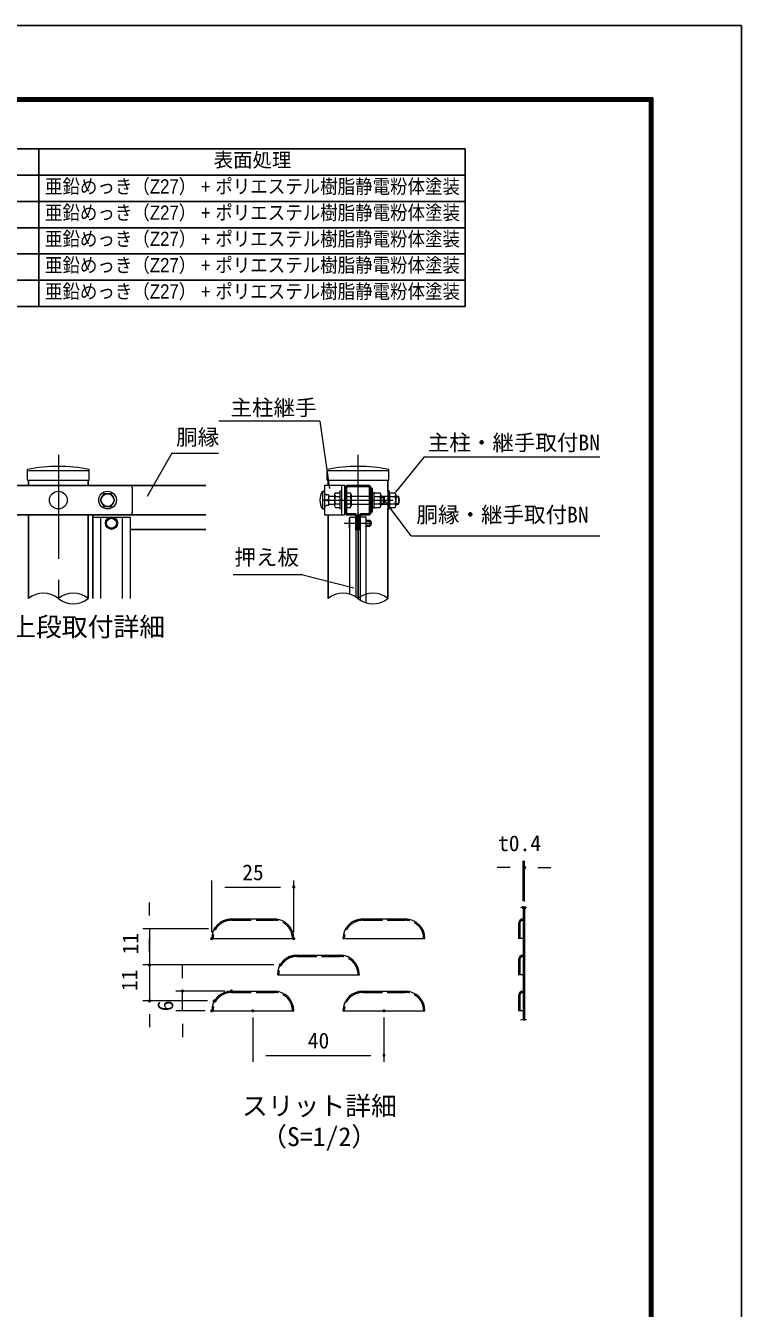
# Model space of a CAD drawing. Units: millimetres, scale not verified, with parts at other scales. Extents: x -4200 to 4200, y -2970 to 2970.
# Drawn here: x 2018 to 4200, y -939 to 2970 of the extents above; entities that cross this region are included whole.
import ezdxf
from ezdxf.enums import TextEntityAlignment as Align

# ---------------------------------------------------------------- set-up
doc = ezdxf.new("R2010")
doc.units = ezdxf.units.MM
doc.header["$LTSCALE"] = 10
doc.header["$PDMODE"] = 32
doc.header["$PDSIZE"] = 5
doc.linetypes.add('DASHED', pattern=[7.5, 6, -1.5])
doc.linetypes.add('USER1', pattern=[50.8, 31.75, -6.35, 6.35, -6.35])
for name, color, linetype, lineweight in [('0-0_D-MTR-FRAM', 7, 'Continuous', 25), ('0-2_D-TTL-TXT', 7, 'Continuous', 25), ('0-3_D-STR1', 1, 'Continuous', 25), ('0-4_D-BMK', 2, 'USER1', 13), ('0-5_D-STR-DIM', 7, 'Continuous', 13), ('0-8_D-STR3', 3, 'Continuous', 13), ('0-B_D-STR2', 7, 'Continuous', 13), ('0-D_D-STR-TXT', 7, 'Continuous', 13), ('0-E_D-TTL', 2, 'Continuous', 25)]:
    doc.layers.add(name, color=color, linetype=linetype, lineweight=lineweight)
doc.layers.add('0-1_D-MTR-TXT', color=7, linetype='Continuous')
doc.layers.add('0-7_Defpoints', color=8, linetype='Continuous')
doc.styles.add('ＭＳ ゴシック', font='')
doc.styles.add('ＭＳ Ｐゴシック', font='')
doc.styles.get('ＭＳ ゴシック').set_extended_font_data('MS Gothic')
doc.styles.get('ＭＳ Ｐゴシック').set_extended_font_data('MS PGothic')

msp = doc.modelspace()

# ---------------------------------------------------------------- linework, layer by layer
at = {"layer": '0-0_D-MTR-FRAM'}
for p, q in [((899.63, 2594.14), (3358.04, 2594.14)), ((2058.04, 2594.14), (2058.04, 2114.14)), ((3358.04, 2594.14), (3358.04, 2114.14)), ((899.63, 2514.14), (3358.04, 2514.14)), ((899.63, 2434.14), (3358.04, 2434.14)), ((899.63, 2354.14), (3358.04, 2354.14)), ((899.63, 2274.14), (3358.04, 2274.14)), ((899.63, 2194.14), (3358.04, 2194.14)), ((899.63, 2114.14), (3358.04, 2114.14))]:
    msp.add_line(p, q, dxfattribs=at)
at = {"layer": '0-3_D-STR1'}
for p, q in [((1667.84, 1569.12), (2567.84, 1569.12)), ((2027.09, 1584.75), (2027.09, 1569.12)), ((2208.59, 1584.75), (2208.59, 1569.12)), ((2940.55, 1584.75), (2940.55, 1569.12)), ((3031.3, 1569.12), (2999.5, 1569.12)), ((3031.3, 1565.52), (2999.5, 1565.52)), ((3031.3, 1569.12), (3063.1, 1569.12)), ((3031.3, 1565.52), (3063.1, 1565.52)), ((3122.05, 1584.75), (3122.05, 1551.12)), ((2992.3, 1561.92), (2992.3, 1486.32)), ((2995.9, 1561.92), (2995.9, 1486.32)), ((3066.7, 1561.92), (3066.7, 1486.32)), ((3070.3, 1561.92), (3070.3, 1486.32)), ((3122.05, 1497.12), (3122.05, 1224.12)), ((1667.84, 1479.12), (2567.84, 1479.12)), ((2027.09, 1479.12), (2027.09, 1224.12)), ((2208.59, 1479.12), (2208.59, 1224.12)), ((2222.84, 1224.12), (2222.84, 1479.12)), ((2940.55, 1479.12), (2940.55, 1224.12)), ((2999.5, 1482.72), (3021.1, 1482.72)), ((2999.5, 1479.12), (3021.1, 1479.12)), ((3024.7, 1464.12), (3028.3, 1464.12)), ((3028.3, 1475.52), (3028.3, 1434.12)), ((3034.3, 1475.52), (3034.3, 1434.12)), ((3034.3, 1464.12), (3037.9, 1464.12)), ((3037.9, 1475.52), (3037.9, 1434.12)), ((3063.1, 1482.72), (3041.5, 1482.72)), ((3063.1, 1479.12), (3041.5, 1479.12)), ((2336.84, 1434.12), (2567.84, 1434.12)), ((3024.7, 1443.12), (3028.3, 1443.12)), ((3034.3, 1443.12), (3037.9, 1443.12)), ((3037.9, 1434.12), (3034.3, 1434.12))]:
    msp.add_line(p, q, dxfattribs=at)
msp.add_lwpolyline([(3024.7, 1475.52), (3024.7, 1434.12), (3028.3, 1434.12)], dxfattribs=at)
for centre, radius, start, end in [((2999.5, 1561.92), 7.2, 90, 180), ((2999.5, 1561.92), 3.6, 90, 180), ((3063.1, 1561.92), 7.2, 0, 90), ((3063.1, 1561.92), 3.6, 0, 90), ((2999.5, 1486.32), 7.2, 180, 270), ((2999.5, 1486.32), 3.6, 180, 270), ((3063.1, 1486.32), 7.2, 270, 0), ((3063.1, 1486.32), 3.6, 270, 0), ((3021.1, 1475.52), 7.2, 0, 90), ((3021.1, 1475.52), 3.6, 0, 90), ((3041.5, 1475.52), 7.2, 90, 180), ((3041.5, 1475.52), 3.6, 90, 180)]:
    msp.add_arc(centre, radius, start, end, dxfattribs=at)
at = {"layer": '0-4_D-BMK'}
for p, q in [((2117.84, 1662.51), (2117.84, 1224.12)), ((3031.3, 1662.51), (3031.3, 1224.12)), ((2924.05, 1524.12), (3138.55, 1524.12)), ((2988.99, 1453.62), (3073.61, 1453.62))]:
    msp.add_line(p, q, dxfattribs=at)
at = {"layer": '0-5_D-STR-DIM'}
for p, q in [((3495.26, 404.41), (3455.26, 404.41)), ((3535.26, 302.5), (3535.26, 424.41)), ((3535.26, 404.41), (3539.26, 404.41)), ((3539.26, 301.27), (3539.26, 424.41)), ((3579.26, 404.41), (3619.26, 404.41)), ((2585.54, 207.8), (2585.54, 364.73)), ((2835.54, 207.8), (2835.54, 364.73)), ((2625.54, 344.73), (2795.54, 344.73)), ((2395.85, 257.8), (2395.85, 297.8)), ((2575.61, 217.8), (2375.85, 217.8)), ((2395.85, 217.8), (2395.85, 107.8)), ((2395.85, 147.8), (2395.85, 187.8)), ((2774.43, 107.8), (2375.85, 107.8)), ((2774.43, 107.8), (2375.85, 107.8)), ((2395.85, 107.8), (2395.85, -2.2)), ((2496.25, 67.8), (2496.25, 107.8)), ((2395.85, 67.8), (2395.85, 27.8)), ((2625.54, 27.8), (2476.25, 27.8)), ((2496.25, -32.2), (2496.25, 27.8)), ((2572.77, -2.2), (2375.85, -2.2)), ((2565.54, -32.2), (2476.25, -32.2)), ((2395.85, -42.2), (2395.85, -82.2)), ((2496.25, -72.2), (2496.25, -112.2)), ((2710.54, -52.2), (2710.54, -188.04)), ((3110.54, -52.2), (3110.54, -188.04)), ((2750.54, -168.04), (3070.54, -168.04))]:
    msp.add_line(p, q, dxfattribs=at)
for points in [[(3527.55, 283.16), (3531.18, 284.16), (3534.48, 282.35), (3540, 283.39), (3537.92, 282.09), (3542.89, 284.16), (3544.83, 283.39)], [(3527.55, -59.27), (3531.18, -58.26), (3534.48, -60.07), (3540, -59.04), (3537.92, -60.34), (3542.89, -58.26), (3544.83, -59.04)]]:
    msp.add_lwpolyline(points, dxfattribs=at)
for centre, start, end in [((2072.47, 1168.14), 50.97549, 129.02451), ((2163.22, 1168.14), 50.97549, 129.02451), ((2163.22, 1280.11), 230.97549, 309.02451), ((2985.92, 1168.14), 50.97549, 129.02451), ((3076.67, 1168.14), 50.97549, 129.02451), ((3076.67, 1280.11), 230.97549, 309.02451)]:
    msp.add_arc(centre, 72.06, start, end, dxfattribs=at)
at = {"layer": '0-7_Defpoints'}
for p in [(3539.26, 404.41), (2835.54, 344.73), (3535.26, 282.5), (3539.26, 281.27), (2595.61, 217.8), (2585.54, 187.8), (2835.54, 187.8), (2395.85, 107.8), (2794.43, 107.8), (2395.85, -2.2), (2496.25, 27.8), (2592.77, -2.2), (2645.54, 27.8), (2585.54, -32.2), (2710.54, -32.2), (3110.54, -32.2), (3110.54, -168.04)]:
    msp.add_point(p, dxfattribs=at)
at = {"layer": '0-8_D-STR3'}
for p, q in [((2023.49, 1584.75), (2023.49, 1617.38)), ((2027.09, 1614.12), (2208.59, 1614.12)), ((2212.19, 1584.75), (2212.19, 1617.38)), ((2936.95, 1584.75), (2936.95, 1617.38)), ((2940.55, 1614.12), (3122.05, 1614.12)), ((3125.65, 1584.75), (3125.65, 1617.38)), ((1898.84, 1569.12), (2336.84, 1569.12)), ((2023.49, 1584.75), (2212.19, 1584.75)), ((2936.95, 1584.75), (3125.65, 1584.75)), ((2981.2, 1569.12), (2981.2, 1479.12)), ((2342.84, 1563.12), (2342.84, 1485.12)), ((2922.85, 1551.12), (2922.85, 1497.12)), ((2922.85, 1551.12), (2926.15, 1551.12)), ((2929.45, 1541.94), (2933.95, 1541.94)), ((2941.45, 1540.08), (2935.81, 1540.08)), ((2941.45, 1540.08), (2941.45, 1508.17)), ((2941.45, 1536.12), (2959.9, 1536.12)), ((2959.9, 1541.01), (2959.9, 1507.24)), ((2963.14, 1546.62), (2976.4, 1546.62)), ((2963.14, 1535.4), (2976.4, 1535.4)), ((2976.4, 1551.12), (2976.4, 1497.12)), ((2981.2, 1551.12), (2976.4, 1551.12)), ((2990.8, 1546.62), (2992.3, 1546.62)), ((2990.8, 1535.37), (2992.3, 1535.37)), ((2995.9, 1546.62), (3008.2, 1546.62)), ((2995.9, 1535.37), (3008.2, 1535.37)), ((3010.3, 1541.46), (3010.3, 1506.82)), ((3010.3, 1536.12), (3066.7, 1536.12)), ((3070.3, 1560.12), (3075.1, 1560.12)), ((3070.3, 1560.12), (3075.1, 1560.12)), ((3075.1, 1488.12), (3075.1, 1560.12)), ((3075.1, 1547.22), (3081.1, 1547.22)), ((3081.1, 1501.02), (3081.1, 1547.22)), ((3081.1, 1546.62), (3098.5, 1546.62)), ((3081.1, 1535.37), (3098.5, 1535.37)), ((3100.6, 1541.46), (3100.6, 1506.82)), ((3100.6, 1536.12), (3122.05, 1536.12)), ((3100.6, 1533.12), (3111.4, 1533.12)), ((3108.4, 1536.12), (3111.4, 1533.12)), ((3111.4, 1533.12), (3111.4, 1515.12)), ((3122.05, 1551.12), (3122.05, 1497.12)), ((3126.85, 1546.62), (3126.85, 1501.62)), ((3126.85, 1546.62), (3144.25, 1546.62)), ((3126.85, 1535.37), (3144.25, 1535.37)), ((3146.35, 1541.46), (3146.35, 1506.82)), ((3146.35, 1536.12), (3154.45, 1536.12)), ((3146.35, 1534.09), (3155.42, 1534.09)), ((3154.45, 1536.12), (3154.45, 1512.12)), ((2922.85, 1497.12), (2926.15, 1497.12)), ((2937.7, 1524.12), (2929.45, 1524.12)), ((2929.45, 1506.3), (2933.95, 1506.3)), ((2941.45, 1508.17), (2935.81, 1508.17)), ((2941.45, 1512.12), (2959.9, 1512.12)), ((2963.14, 1512.85), (2976.4, 1512.85)), ((2963.14, 1501.62), (2976.4, 1501.62)), ((2981.2, 1497.12), (2976.4, 1497.12)), ((2990.8, 1512.87), (2992.3, 1512.87)), ((2990.8, 1501.62), (2992.3, 1501.62)), ((2995.9, 1512.87), (3008.2, 1512.87)), ((2995.9, 1501.62), (3008.2, 1501.62)), ((3010.3, 1512.12), (3066.7, 1512.12)), ((3070.3, 1488.12), (3075.1, 1488.12)), ((3075.1, 1501.02), (3081.1, 1501.02)), ((3081.1, 1512.87), (3098.5, 1512.87)), ((3081.1, 1501.62), (3098.5, 1501.62)), ((3100.6, 1515.12), (3111.4, 1515.12)), ((3100.6, 1512.12), (3122.05, 1512.12)), ((3126.85, 1497.12), (3122.05, 1497.12)), ((3126.85, 1512.87), (3144.25, 1512.87)), ((3126.85, 1501.62), (3144.25, 1501.62)), ((3146.35, 1514.16), (3155.42, 1514.16)), ((3146.35, 1512.12), (3154.45, 1512.12)), ((1898.84, 1479.12), (2336.84, 1479.12)), ((2222.84, 1472.37), (2336.84, 1472.37)), ((2222.84, 1472.37), (2222.84, 1224.12)), ((2246.84, 1472.37), (2246.84, 1224.12)), ((2312.84, 1472.37), (2312.84, 1224.12)), ((2336.84, 1472.37), (2336.84, 1224.12)), ((3004.3, 1466.62), (3004.3, 1440.63)), ((3028.3, 1462.62), (3030.7, 1462.62)), ((3031.9, 1462.62), (3034.3, 1462.62)), ((3055.89, 1462.62), (3067.3, 1462.62)), ((3055.89, 1447.62), (3070.3, 1447.62)), ((3067.3, 1462.62), (3067.3, 1444.62)), ((3070.3, 1459.62), (3067.3, 1462.62)), ((3070.3, 1447.62), (3067.3, 1444.62)), ((3028.3, 1444.62), (3030.7, 1444.62)), ((3031.9, 1444.62), (3034.3, 1444.62)), ((3037.9, 1434.12), (3037.9, 1428.87)), ((3055.89, 1444.62), (3067.3, 1444.62))]:
    msp.add_line(p, q, dxfattribs=at)
at = {"layer": '0-8_D-STR3', "linetype": 'DASHED'}
for p, q in [((2645.54, 243.8), (2775.54, 243.8)), ((3045.54, 243.8), (3175.54, 243.8)), ((3524.26, 232.91), (3524.26, 187.8)), ((2845.54, 133.8), (2975.54, 133.8)), ((3524.26, 122.91), (3524.26, 77.8)), ((2645.54, 23.8), (2775.54, 23.8)), ((3045.54, 23.8), (3175.54, 23.8)), ((3524.26, 12.91), (3524.26, -32.2))]:
    msp.add_line(p, q, dxfattribs=at)
at = {"layer": '0-8_D-STR3'}
for points in [[(2990.8, 1569.12), (2929.45, 1569.12), (2929.45, 1479.12), (2990.8, 1479.12)], [(2290.34, 1524.12), (2279.12, 1543.62), (2256.57, 1543.62), (2245.34, 1524.12), (2256.57, 1504.62), (2279.12, 1504.62)], [(2262.52, 1453.62), (2271.18, 1468.62), (2288.51, 1468.62), (2297.17, 1453.62), (2288.51, 1438.62), (2271.18, 1438.62)]]:
    msp.add_lwpolyline(points, close=True, dxfattribs=at)
for points in [[(2941.45, 1527.31), (2937.7, 1524.12), (2941.45, 1520.94)], [(3108.4, 1536.12), (3108.4, 1512.12), (3111.4, 1515.12)], [(3126.85, 1497.12), (3126.85, 1551.12), (3122.05, 1551.12)], [(3006.71, 1237.14), (3006.71, 1472.37), (3024.7, 1472.37), (3024.7, 1228.88)], [(3055.89, 1211.11), (3055.89, 1472.37), (3037.9, 1472.37), (3037.9, 1219.37)], [(3055.89, 1459.62), (3070.3, 1459.62), (3070.3, 1447.62)]]:
    msp.add_lwpolyline(points, dxfattribs=at)
for centre, radius in [((2117.84, 1524.12), 27), ((2267.84, 1524.12), 27), ((2267.84, 1524.12), 19.5), ((2279.84, 1453.62), 18.75), ((2279.84, 1453.62), 15)]:
    msp.add_circle(centre, radius, dxfattribs=at)
for centre, radius, start, end in [((2117.84, 1146.75), 480, 78.66399, 101.33601), ((3031.3, 1146.75), 480, 78.66399, 101.33601), ((2336.84, 1563.12), 6, 0, 90), ((2965.68, 1524.12), 50.63, 147.77316, 212.22684), ((2926.15, 1547.82), 3.3, 0, 90), ((2935.81, 1541.94), 1.86, 180, 270), ((2981.13, 1524.12), 21.24, 147.93138, 212.06862), ((2966.38, 1541.01), 6.48, 120, 240), ((2979.11, 1524.12), 31.18, 338.85295, 21.14705), ((3001.77, 1541), 8.55, 318.83491, 41.16509), ((3069.41, 1524.12), 31.18, 338.85295, 21.14705), ((3092.07, 1541), 8.55, 318.83491, 41.16509), ((3115.16, 1524.12), 31.18, 338.85295, 21.14705), ((3137.82, 1541), 8.55, 318.83491, 41.16509), ((3131.95, 1524.12), 25.5, 331.92751, 28.07249), ((2926.15, 1500.42), 3.3, 270, 0), ((2935.81, 1506.3), 1.86, 90, 180), ((2966.38, 1507.24), 6.48, 120, 240), ((3001.76, 1507.25), 8.55, 318.86505, 41.13495), ((3092.06, 1507.25), 8.55, 318.86505, 41.13495), ((3137.81, 1507.25), 8.55, 318.86505, 41.13495), ((2336.84, 1485.12), 6, 270, 0), ((3009.22, 1466.62), 4.92, 120.65597, 239.34403), ((3021.03, 1453.62), 16.73, 148.86338, 211.13662), ((3009.22, 1440.63), 4.92, 120.65597, 239.34403)]:
    msp.add_arc(centre, radius, start, end, dxfattribs=at)
at = {"layer": '0-8_D-STR3', "linetype": 'DASHED'}
for centre, radius, start, end in [((2645.54, 187.8), 56, 90, 180), ((2775.54, 187.8), 56, 0, 90), ((3045.54, 187.8), 56, 90, 180), ((3175.54, 187.8), 56, 0, 90), ((3535.26, 232.91), 11, 90, 180), ((2845.54, 77.8), 56, 90, 180), ((2975.54, 77.8), 56, 0, 90), ((3535.26, 122.91), 11, 90, 180), ((2645.54, -32.2), 56, 90, 180), ((2775.54, -32.2), 56, 0, 90), ((3045.54, -32.2), 56, 90, 180), ((3175.54, -32.2), 56, 0, 90), ((3535.26, 12.91), 11, 90, 180)]:
    msp.add_arc(centre, radius, start, end, dxfattribs=at)
at = {"layer": '0-B_D-STR2'}
for p, q in [((3030.7, 1484.37), (3030.7, 1224.61)), ((3031.9, 1484.37), (3030.7, 1484.37)), ((3031.9, 1484.37), (3031.9, 1223.64)), ((3535.26, 282.79), (3535.26, -59.64)), ((3539.26, 282.79), (3539.26, -59.64)), ((2645.54, 247.8), (2775.54, 247.8)), ((3045.54, 247.8), (3175.54, 247.8)), ((3520.26, 232.91), (3520.26, 187.8)), ((2585.54, 187.8), (2835.54, 187.8)), ((2985.54, 187.8), (3235.54, 187.8)), ((3535.26, 187.8), (3520.26, 187.8)), ((2845.54, 137.8), (2975.54, 137.8)), ((3520.26, 122.91), (3520.26, 77.8)), ((2785.54, 77.8), (3035.54, 77.8)), ((3535.26, 77.8), (3520.26, 77.8)), ((2645.54, 27.8), (2775.54, 27.8)), ((3045.54, 27.8), (3175.54, 27.8)), ((3520.26, 12.91), (3520.26, -32.2)), ((2585.54, -32.2), (2835.54, -32.2)), ((2985.54, -32.2), (3235.54, -32.2)), ((3535.26, -32.2), (3520.26, -32.2))]:
    msp.add_line(p, q, dxfattribs=at)
for centre, radius, start, end in [((2645.54, 187.8), 60, 90, 180), ((2775.54, 187.8), 60, 0, 90), ((3045.54, 187.8), 60, 90, 180), ((3175.54, 187.8), 60, 0, 90), ((3535.26, 232.91), 15, 90, 180), ((2845.54, 77.8), 60, 90, 180), ((2975.54, 77.8), 60, 0, 90), ((3535.26, 122.91), 15, 90, 180), ((2645.54, -32.2), 60, 90, 180), ((2775.54, -32.2), 60, 0, 90), ((3045.54, -32.2), 60, 90, 180), ((3175.54, -32.2), 60, 0, 90), ((3535.26, 12.91), 15, 90, 180)]:
    msp.add_arc(centre, radius, start, end, dxfattribs=at)
at = {"layer": '0-D_D-STR-TXT'}
for p, q in [((2914.88, 1764.31), (2607.27, 1764.31)), ((2914.88, 1764.31), (2944.59, 1559.49)), ((2463.92, 1667.65), (2388.73, 1534.94)), ((2463.92, 1667.65), (2606.33, 1667.65)), ((3232.69, 1656.08), (3145.51, 1548.18)), ((3232.69, 1656.08), (3768.83, 1656.08)), ((3193.3, 1415.02), (3112.6, 1522.53)), ((3193.3, 1415.02), (3768.83, 1415.02)), ((2862.65, 1295.97), (2650.97, 1295.97)), ((2862.65, 1295.97), (3018.62, 1256.78))]:
    msp.add_line(p, q, dxfattribs=at)
at = {"layer": '0-E_D-TTL'}
for points in [[(-4200.07, 2970), (4199.93, 2970), (4199.93, -2970), (-4200.07, -2970)], [(-3930.07, 2750), (3929.93, 2750), (3929.93, -2750), (-3930.07, -2750)], [(-3927.57, 2747.5), (3927.43, 2747.5), (3927.43, -2747.5), (-3927.57, -2747.5)], [(-3925.07, 2745), (3924.93, 2745), (3924.93, -2745), (-3925.07, -2745)], [(-3922.57, 2742.5), (3922.43, 2742.5), (3922.43, -2742.5), (-3922.57, -2742.5)], [(-3920.07, 2740), (3919.93, 2740), (3919.93, -2740), (-3920.07, -2740)]]:
    msp.add_lwpolyline(points, close=True, dxfattribs=at)

# ---------------------------------------------------------------- texts
at = {"layer": '0-1_D-MTR-TXT', "style": 'ＭＳ Ｐゴシック'}
msp.add_text('表面処理', height=43.4, dxfattribs=at).set_placement((2591.38, 2525.8), align=Align.BOTTOM_LEFT)
at = {"layer": '0-1_D-MTR-TXT', "style": 'ＭＳ Ｐゴシック', "width": 0.9}
for p in [(2077.13, 2445.48), (2077.13, 2365.48), (2077.13, 2285.48), (2077.13, 2205.48), (2077.13, 2125.48)]:
    msp.add_text('亜鉛めっき（Z27） + ポリエステル樹脂静電粉体塗装', height=43.4, dxfattribs=at).set_placement(p, align=Align.BOTTOM_LEFT)
at = {"layer": '0-2_D-TTL-TXT', "style": 'ＭＳ ゴシック'}
for s, p in [('主柱上段取付詳細', (1813.59, 1091.84)), ('スリット詳細', (2677.56, -368.02)), ('（S=1/2）', (2736.04, -461.8))]:
    msp.add_text(s, height=57.7, dxfattribs=at).set_placement(p, align=Align.BOTTOM_LEFT)
at = {"layer": '0-5_D-STR-DIM', "style": 'ＭＳ ゴシック'}
for s, p in [('t0.4', (3458.32, 439.93)), ('25', (2678.44, 351.48)), ('40', (2878.29, -161.3))]:
    msp.add_text(s, height=48.09, dxfattribs=at).set_placement(p, align=Align.BOTTOM_LEFT)
for s, p in [('11', (2375.97, 139.67)), ('11', (2373.38, 27.61)), ('6', (2482.46, -33.43))]:
    msp.add_text(s, height=48.09, rotation=90, dxfattribs=at).set_placement(p, align=Align.BOTTOM_LEFT)
at = {"layer": '0-D_D-STR-TXT', "style": 'ＭＳ ゴシック'}
for s, p in [('主柱継手', (2642.63, 1767.58)), ('胴縁', (2476.97, 1677.5)), ('主柱・継手取付BN', (3244.24, 1660.95)), ('胴縁・継手取付BN', (3209.62, 1441.41)), ('押え板', (2654.65, 1311.66))]:
    msp.add_text(s, height=48.09, dxfattribs=at).set_placement(p, align=Align.BOTTOM_LEFT)

doc.saveas('drawing.dxf')
